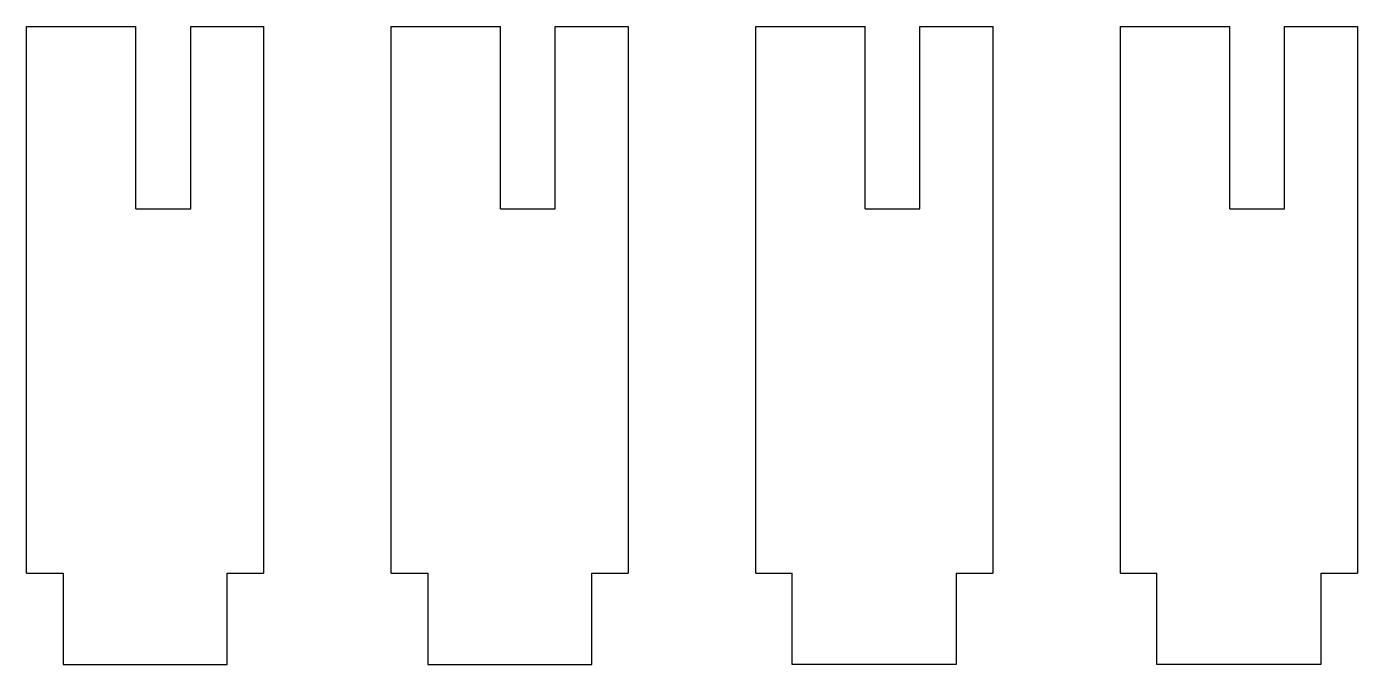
# Model space of a CAD drawing. Header units: millimetres. Extents: x 10 to 83, y 5 to 40.
import ezdxf

# ---------------------------------------------------------------- set-up
doc = ezdxf.new("R2010")
doc.units = ezdxf.units.MM
doc.header["$LTSCALE"] = 10
doc.layers.get('0').update_dxf_attribs({"linetype": 'CONTINUOUS'})

msp = doc.modelspace()

# ---------------------------------------------------------------- linework, layer by layer
at = {"linetype": 'CONTINUOUS'}
for p, q in [((16, 30), (16, 40)), ((19, 30), (19, 40)), ((36, 30), (36, 40)), ((39, 30), (39, 40)), ((56, 30), (56, 40)), ((59, 30), (59, 40)), ((76, 30), (76, 40)), ((79, 30), (79, 40)), ((16, 30), (19, 30)), ((36, 30), (39, 30)), ((56, 30), (59, 30)), ((76, 30), (79, 30)), ((10, 10), (12, 10)), ((21, 10), (23, 10)), ((30, 10), (32, 10)), ((41, 10), (43, 10)), ((50, 10), (52, 10)), ((61, 10), (63, 10)), ((70, 10), (72, 10)), ((81, 10), (83, 10))]:
    msp.add_line(p, q, dxfattribs=at)
for points in [[(10, 10), (10, 40), (16, 40)], [(19, 40), (23, 40), (23, 10)], [(30, 10), (30, 40), (36, 40)], [(39, 40), (43, 40), (43, 10)], [(50, 10), (50, 40), (56, 40)], [(59, 40), (63, 40), (63, 10)], [(70, 10), (70, 40), (76, 40)], [(79, 40), (83, 40), (83, 10)], [(12, 10), (12, 5), (21, 5), (21, 10)], [(32, 10), (32, 5), (41, 5), (41, 10)], [(61, 10), (61, 5), (52, 5), (52, 10)], [(81, 10), (81, 5), (72, 5), (72, 10)]]:
    msp.add_lwpolyline(points, dxfattribs=at)

doc.saveas('drawing.dxf')
